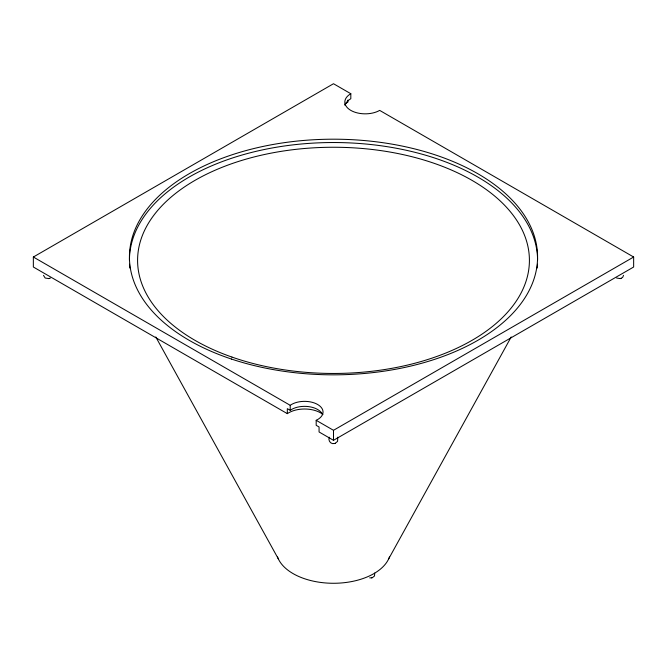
<?xml version="1.0" encoding="UTF-8"?>
<svg xmlns="http://www.w3.org/2000/svg" width="667" height="667" viewBox="0 0 667 667"><rect width="100%" height="100%" fill="white"/><g stroke="black" fill="none" stroke-linecap="round" stroke-linejoin="round"><path stroke-width="1" d="M623.503 275.346L622.695 277.339L620.852 278.414M388.694 558.821L511.205 336.943M33.35 257.02L333.5 83.725L350.817 93.722A20.41 11.781 0 0 0 350.817 110.389A20.41 11.781 0 0 0 379.673 110.389L633.65 257.02L633.65 267.017L333.5 440.303L319.068 431.974L319.068 426.972L316.183 425.313L316.183 420.31A18.468 10.664 0 0 0 317.625 404.477A18.468 10.664 0 0 0 290.212 405.311L33.35 257.02L33.35 267.017L287.327 413.648A22.536 13.006 0 0 1 322.928 414.457M316.183 420.31L333.5 430.307L633.65 257.02M49.408 278.414L50.384 278.031M335.126 443.38L337.569 441.371L337.785 437.185M372.394 577.655L374.52 575.971L374.696 573.07M43.497 275.346L45.173 278.031L48.733 278.581M616.616 278.031L620.177 278.581M329.215 437.185C327.956 440.67 330.707 444.505 334.45 443.538M369.693 577.864L371.594 577.847M48.624 278.606L49.625 278.364M620.06 278.606L621.06 278.364M334.342 443.563L335.343 443.322M371.536 577.864L372.503 577.63M322.561 414.624A18.468 10.664 0 0 0 308.721 406.628A18.468 10.664 0 0 0 290.212 410.313L287.327 408.646L287.327 413.648M155.795 336.943L278.306 558.821M350.817 93.722L350.817 98.724A20.41 11.781 0 0 0 345.014 105.519M347.932 100.058L347.932 102.059A24.487 14.14 0 0 0 344.706 104.36M333.5 430.307L333.5 440.303M290.212 405.311L290.212 410.313M537.469 264.207A204.077 117.826 0 0 1 537.135 268.059M129.865 268.059A204.077 117.826 0 0 1 129.531 264.207M129.423 260.347A204.077 117.826 0 0 1 333.5 142.53A204.077 117.826 0 0 1 537.577 260.347M389.461 556.962A57.137 32.991 0 0 1 333.5 583.275A57.137 32.991 0 0 1 277.539 556.962M231.466 359.054A204.077 117.826 0 0 0 537.577 257.02A204.077 117.826 0 0 0 231.466 154.977A204.077 117.826 0 0 0 231.466 359.054M231.916 357.07A195.915 113.107 0 0 0 529.365 262.781A195.915 113.107 0 0 0 239.22 161.206A195.915 113.107 0 0 0 231.916 357.07"/></g></svg>
